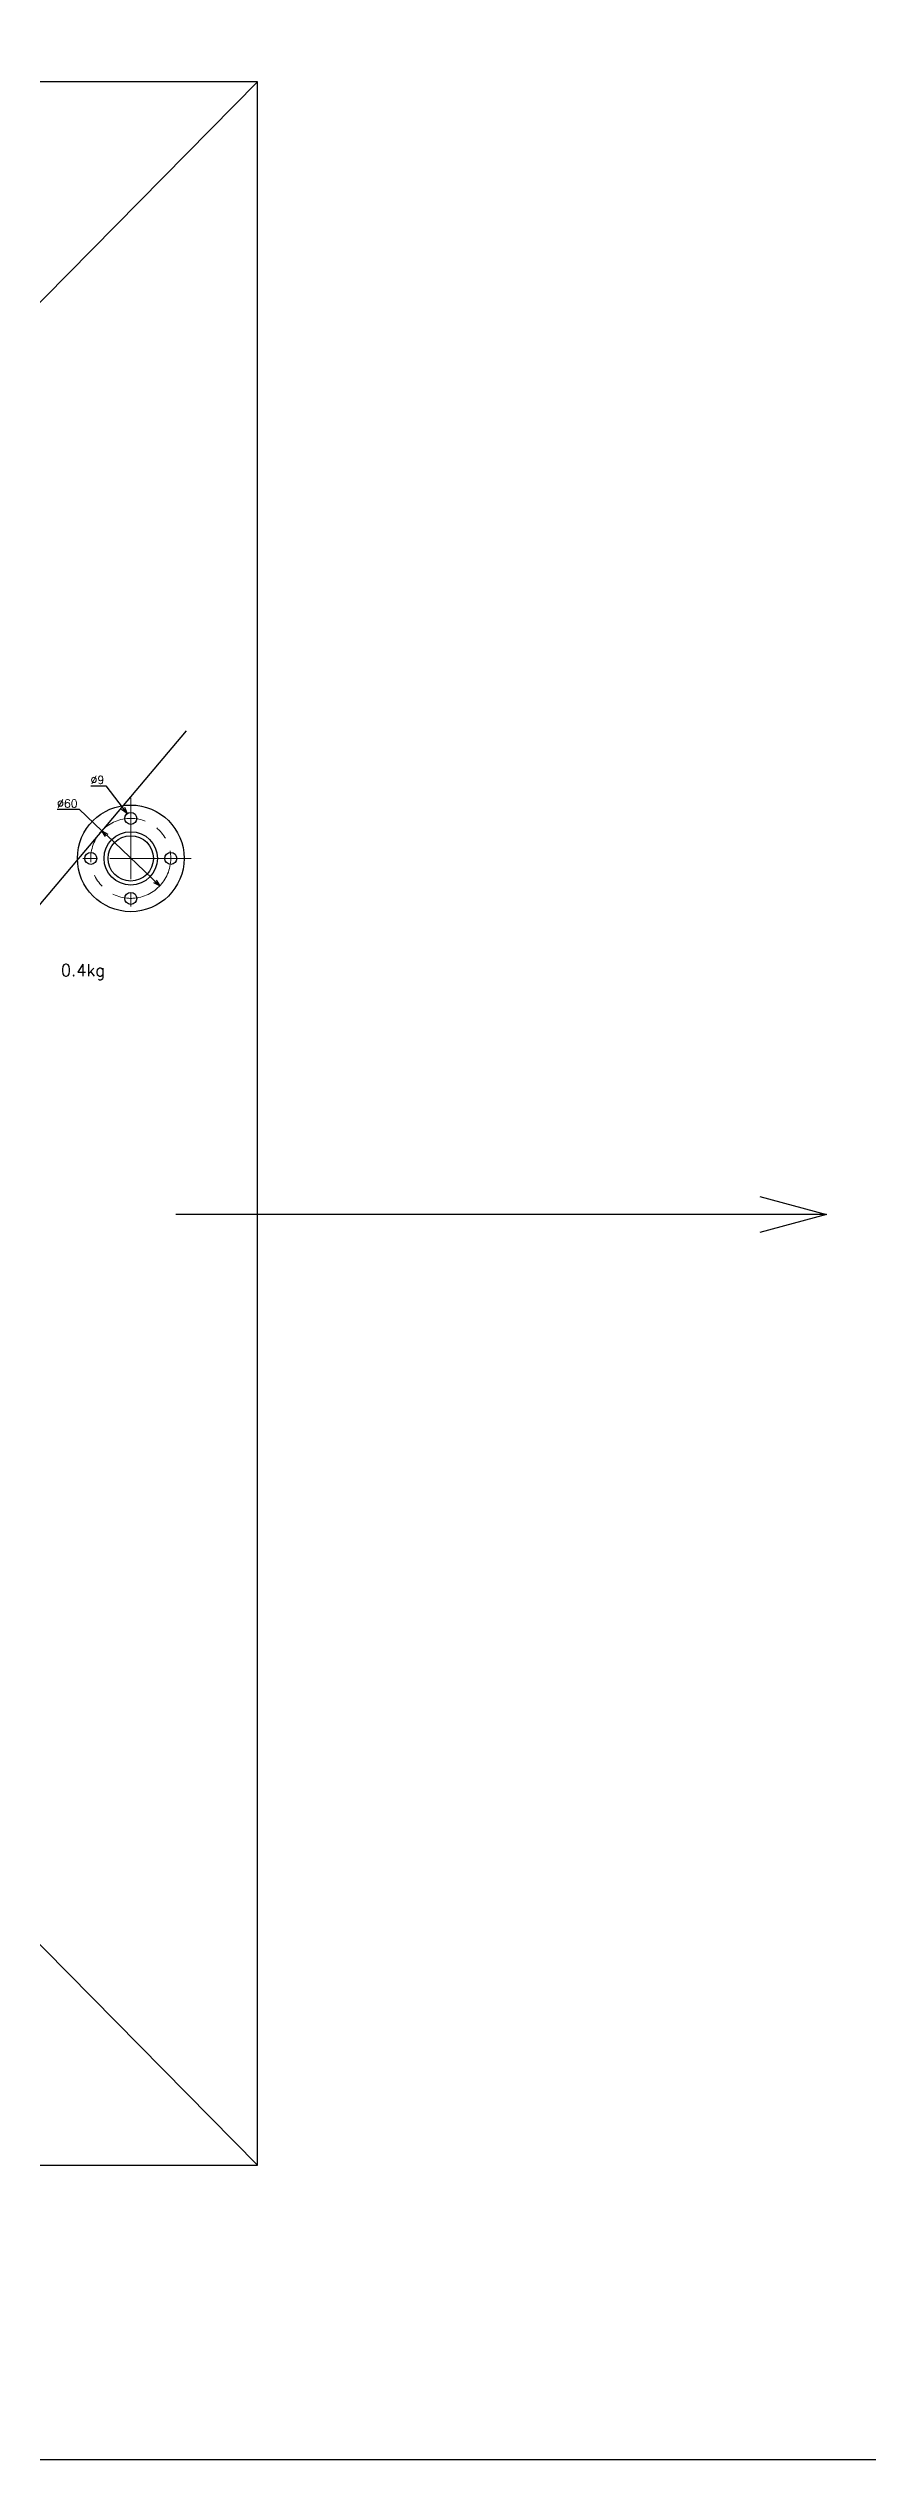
# Model space of a CAD drawing. Header units: millimetres. Extents: x 0 to 49006, y -7876 to 6995.
# Drawn here: x 12173 to 12788, y -7876 to -6068 of the extents above; entities that cross this region are included whole.
import ezdxf

# ---------------------------------------------------------------- set-up
doc = ezdxf.new("R2010")
doc.units = ezdxf.units.MM
doc.header["$LTSCALE"] = 3.2
doc.header["$PDMODE"] = 99
doc.header["$PDSIZE"] = 1
doc.linetypes.add('CENTER2', pattern=[28.575, 19.05, -3.175, 3.175, -3.175])
doc.layers.add('05_CENTER', color=4, linetype='CENTER2', lineweight=13)
doc.layers.add('08_DIM', color=3, linetype='Continuous', lineweight=13)
doc.styles.add('KSS_TXT', font='txt.shx', dxfattribs={"bigfont": 'extfont2.shx'})
doc.dimstyles.new('KSS_DIM', dxfattribs={"dimscale": 12, "dimtxt": 3, "dimasz": 2.5, "dimexe": 1.25, "dimexo": 0.625, "dimtad": 1, "dimdsep": 46, "dimtxsty": 'KSS_TXT', "dimblk": 'OPEN30', "dimcen": 0, "dimazin": 2, "dimtfac": 0.75, "dimtmove": 0, "dimatfit": 3, "dimldrblk": 'OPEN30', "dimfxl": 1.25, "dimtolj": 1, "dimarcsym": 0})
doc.dimstyles.new('KSS_DIM$3', dxfattribs={"dimscale": 12, "dimtxt": 3, "dimasz": 2.5, "dimexe": 1.25, "dimexo": 0.625, "dimtad": 1, "dimtih": 1, "dimtoh": 1, "dimdsep": 46, "dimtxsty": 'KSS_TXT', "dimblk": 'OPEN30', "dimcen": 0, "dimazin": 2, "dimtfac": 0.75, "dimtofl": 0, "dimtmove": 0, "dimatfit": 3, "dimldrblk": 'OPEN30', "dimfxl": 1.25, "dimtolj": 1, "dimarcsym": 0})

# ---------------------------------------------------------------- blocks, each defined once
blk = doc.blocks.new('_Open30')
at = {"color": 0, "linetype": 'ByBlock', "lineweight": -2}
for p, q in [((-1, 0.268), (0, 0)), ((0, 0), (-1, -0.268)), ((0, 0), (-1, 0))]:
    blk.add_line(p, q, dxfattribs=at)
blk = doc.blocks.new('*D721')
at = {"layer": '08_DIM', "color": 0, "lineweight": -2, "transparency": 16777216}
for p, q in [((12205.2, -6620.8), (12216.5, -6620.8)), ((12216.5, -6620.8), (12229.5, -6637.8))]:
    blk.add_line(p, q, dxfattribs=at)
at = {"layer": 'Defpoints', "color": 0, "transparency": 16777216}
for p in [(12232.5, -6641.7), (12238, -6648.9)]:
    blk.add_point(p, dxfattribs=at)
at = {"layer": '08_DIM', "color": 0, "lineweight": -2, "transparency": 16777216, "xscale": 5, "yscale": 5, "zscale": 5, "rotation": 307.4619521980753}
blk.add_blockref('_Open30', (12232.5, -6641.7), dxfattribs=at)
at = {"layer": '08_DIM', "color": 0, "transparency": 16777216, "insert": (12210.2, -6616.5), "char_height": 6, "attachment_point": 5, "style": 'KSS_TXT'}
blk.add_mtext('\\A1;%%C9', dxfattribs=at)
blk = doc.blocks.new('*D722')
at = {"layer": '08_DIM', "color": 0, "lineweight": -2, "transparency": 16777216}
for p, q in [((12180, -6638.4), (12196.6, -6638.4)), ((12196.6, -6638.4), (12213.5, -6654.6)), ((12257, -6696), (12217.2, -6658))]:
    blk.add_line(p, q, dxfattribs=at)
at = {"layer": 'Defpoints', "color": 0, "transparency": 16777216}
for p in [(12213.5, -6654.6), (12257, -6696)]:
    blk.add_point(p, dxfattribs=at)
at = {"layer": '08_DIM', "color": 0, "lineweight": -2, "transparency": 16777216, "xscale": 5, "yscale": 5, "zscale": 5}
for p, rotation in [((12213.5, -6654.6), 136.3814595219186), ((12257, -6696), 316.3814595219186)]:
    blk.add_blockref('_Open30', p, dxfattribs=dict(at, rotation=rotation))
at = {"layer": '08_DIM', "color": 0, "transparency": 16777216, "insert": (12187.7, -6634.2), "char_height": 6, "attachment_point": 5, "style": 'KSS_TXT'}
blk.add_mtext('\\A1;%%C60', dxfattribs=at)
blk = doc.blocks.new('A$C39822F65_1_1')
at = {"color": 0}
for centre, radius in [((0, 0), 40), ((0, 0), 20), ((0, 30), 4.5), ((-30, 0), 4.5), ((0, 0), 17), ((30, 0), 4.5), ((0, -30), 4.5)]:
    blk.add_circle(centre, radius, dxfattribs=at)
at = {"layer": '05_CENTER'}
for p, q in [((0, 45.3), (0, -45.3)), ((45.3, 0), (-45.3, 0))]:
    blk.add_line(p, q, dxfattribs=at)
blk.add_circle((0, 0), 30, dxfattribs=at)

msp = doc.modelspace()

# ---------------------------------------------------------------- linework, layer by layer
at = {"color": 1}
for p, q in [((10788.259, -6093.001), (12330.317, -7655.14)), ((12330.317, -6093.001), (10788.259, -7655.14))]:
    msp.add_line(p, q, dxfattribs=at)
at = {"color": 3}
msp.add_line((12276.769, -6579.628), (12108.461, -6779.157), dxfattribs=at)
msp.add_lwpolyline([(9237.241, -627.828), (16824.146, -627.828), (16824.146, -7876.008), (9237.241, -7876.008)], close=True, dxfattribs=at)
at = {"color": 1}
msp.add_lwpolyline([(10788.259, -7655.14), (12330.317, -7655.14), (12330.317, -6093.001), (10788.259, -6093.001)], close=True, dxfattribs=at)

# ---------------------------------------------------------------- block references
msp.add_blockref('A$C39822F65_1_1', (12235.254, -6675.292))

# ---------------------------------------------------------------- texts
at = {"color": 1, "style": 'KSS_TXT'}
msp.add_text('0.4kg', height=9, dxfattribs=at).set_placement((12182.793, -6763.631))

# ---------------------------------------------------------------- dimensions: what is measured, and where the dimension line sits
at = {"layer": '08_DIM'}
for p1, p2, override, picture, middle in [((12237.991, -6648.864), (12232.517, -6641.721), {"dimscale": 2, "dimpost": '%%C<>', "dimarcsym": 1}, '*D721', (12210.216, -6620.776)), ((12256.972, -6695.988), (12213.535, -6654.597), {"dimscale": 2, "dimpost": '%%C<>', "dimtix": 1, "dimatfit": 2, "dimarcsym": 1}, '*D722', (12187.692, -6638.447))]:
    dim = msp.add_diameter_dim_2p(p1=p1, p2=p2, dimstyle='KSS_DIM$3', override=override, dxfattribs=at)
    dim.commit()
    dim.dimension.update_dxf_attribs({"geometry": picture, "text_midpoint": middle, "dimtype": 163})

# ---------------------------------------------------------------- leaders
at = {"layer": '08_DIM', "color": 1}
msp.add_leader([(12756.933, -6942.325), (12268.939, -6942.325)], dimstyle='KSS_DIM', override={"dimscale": 20}, dxfattribs=at)

doc.saveas('drawing.dxf')
